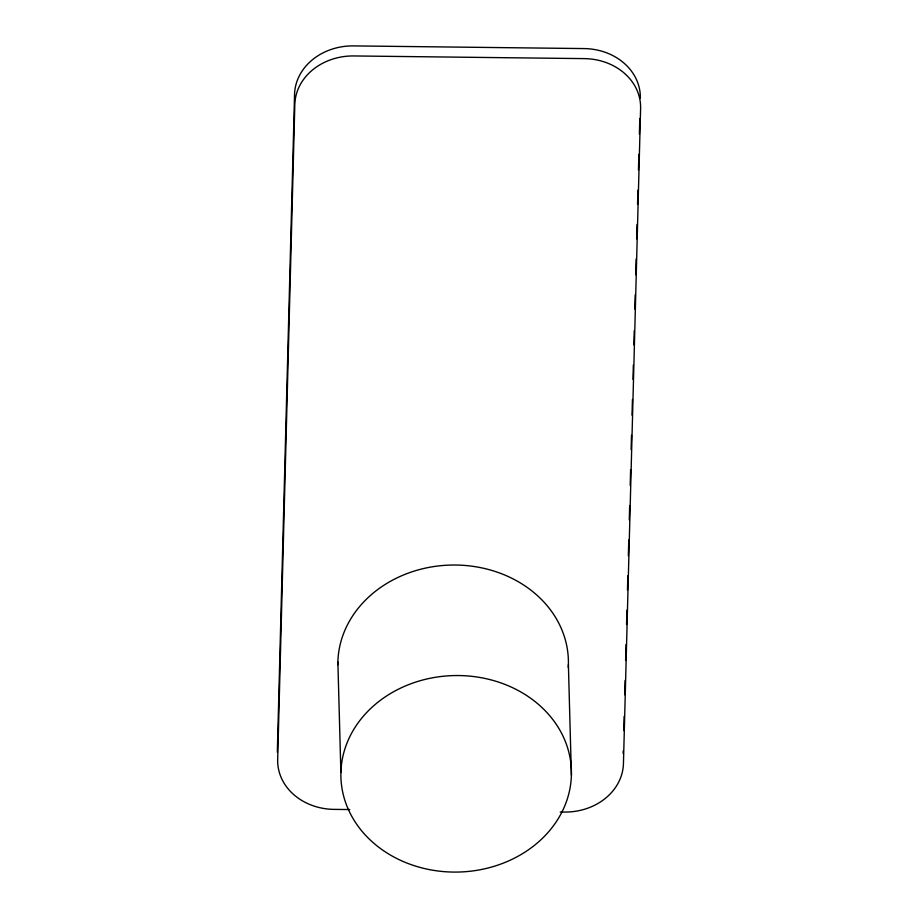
<?xml version="1.0" encoding="UTF-8"?>
<svg xmlns="http://www.w3.org/2000/svg" width="918" height="918" viewBox="0 0 918 918"><rect width="100%" height="100%" fill="white"/><g stroke="black" fill="none" stroke-linecap="round" stroke-linejoin="round"><path stroke-width="1.38" d="M623.173 753.54L623.242 750.672M623.77 730.602L624.148 716.258M624.71 694.754L625.089 680.422M625.617 660.352L626.03 644.585M626.546 624.515L626.925 610.172M627.453 590.102L627.832 575.77M628.348 555.7L628.761 539.933M629.289 519.863L629.668 505.52M630.196 485.45L630.609 469.683M631.125 449.613L631.504 435.27M632.032 415.2L632.445 399.433M632.972 379.363L633.34 365.031M633.868 344.961L634.246 330.618M634.808 309.114L635.187 294.781M635.715 274.712L636.128 258.945M636.644 238.875L637.023 224.531M637.551 204.462L637.93 190.129M638.446 170.059L638.859 154.281M639.387 134.212L639.8 118.445M349.769 809.561L334.014 809.378A57.65 49.136 -1.6 0 1 277.672 759.576L294.827 104.411A57.65 49.136 -1.6 0 1 353.74 55.952L584.261 58.614A57.65 49.136 -1.6 0 1 640.603 108.427L623.448 763.581A57.65 49.136 -1.6 0 1 564.536 812.051L560.232 812.005M568.391 664.643L571.398 775.159A115.301 98.272 -1.6 0 1 396.289 858.261A115.301 98.272 -1.6 0 1 400.741 688.052A115.301 98.272 -1.6 0 1 571.398 775.159M337.87 661.97L340.888 772.486M337.847 664.804A115.301 98.272 -1.6 0 1 455.707 565.029A115.301 98.272 -1.6 0 1 568.265 667.478M277.42 752.37A57.65 49.136 -1.6 0 1 277.397 749.536L294.552 94.37A57.65 49.136 -1.6 0 1 353.464 45.9L583.986 48.574A57.65 49.136 -1.6 0 1 640.328 98.375"/></g></svg>
